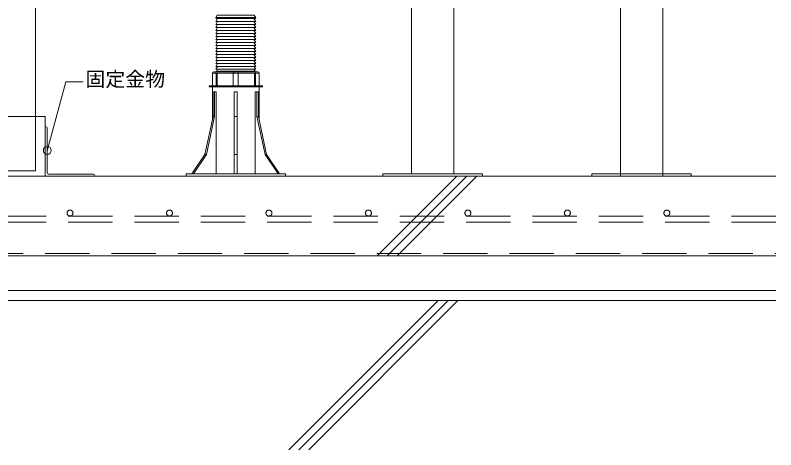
# Model space of a CAD drawing. Units: millimetres, scale not verified. Extents: x -1084 to 889, y -570 to 686.
# Drawn here: x 42 to 806, y -570 to -133 of the extents above; entities that cross this region are included whole.
import ezdxf
from ezdxf.enums import TextEntityAlignment as Align

# ---------------------------------------------------------------- set-up
doc = ezdxf.new("R2010")
doc.units = ezdxf.units.MM
doc.header["$LTSCALE"] = 7
doc.linetypes.add('USER2', pattern=[9.525, 6.35, -3.175])
for name, color, linetype, lineweight in [('0-2_HATCH', 9, 'Continuous', 18), ('0-3_KUTAI', 3, 'Continuous', 18), ('0-4_KANAMONO', 4, 'Continuous', 18), ('0-5_tensen', 7, 'USER2', 18), ('0-6_MOJI', 7, 'Continuous', 18), ('1-0', 7, 'Continuous', 18), ('1-1_00deck', 7, 'Continuous', 18), ('1-2_00oobiki', 5, 'Continuous', 18), ('1-7_本体', 4, 'Continuous', 9)]:
    doc.layers.add(name, color=color, linetype=linetype, lineweight=lineweight)
doc.styles.add('ＭＳ ゴシック', font='')
doc.styles.get('ＭＳ ゴシック').set_extended_font_data('MS Gothic')

# ---------------------------------------------------------------- blocks, each defined once
blk = doc.blocks.new('4')
at = {"layer": '0-4_KANAMONO'}
for p, q in [((-2, 4), (-2, 48)), ((0, 0), (0, 50)), ((0, 50), (0, 50)), ((-50, 0), (-50, 0)), ((-50, 0), (0, 0)), ((-48, 2), (-4, 2))]:
    blk.add_line(p, q, dxfattribs=at)
for centre, start, end in [((0, 48), 90, 180), ((-48, 0), 90, 180), ((-4, 4), 270, 0)]:
    blk.add_arc(centre, 2, start, end, dxfattribs=at)

msp = doc.modelspace()

# ---------------------------------------------------------------- linework, layer by layer
at = {"layer": '0-2_HATCH'}
for p, q in [((485.897, -294.658), (405.897, -374.658)), ((495.897, -294.658), (415.897, -374.658)), ((505.897, -294.658), (425.897, -374.658)), ((316.992, -569.658), (466.992, -419.658)), ((326.992, -569.658), (476.992, -419.658)), ((336.992, -569.658), (486.992, -419.658))]:
    msp.add_line(p, q, dxfattribs=at)
at = {"layer": '0-3_KUTAI'}
for p, q in [((806.494, -294.658), (-928.008, -294.658)), ((806.494, -374.658), (-928.008, -374.658)), ((806.494, -409.658), (-928.008, -409.658)), ((806.494, -419.658), (-928.008, -419.658))]:
    msp.add_line(p, q, dxfattribs=at)
at = {"layer": '0-3_KUTAI', "linetype": 'USER2'}
msp.add_line((-928.008, -372.158), (806.494, -372.158), dxfattribs=at)
at = {"layer": '0-4_KANAMONO'}
msp.add_lwpolyline([(12.165, -294.658), (72.165, -294.658), (72.165, -234.658), (12.165, -234.658)], close=True, dxfattribs=at)
at = {"layer": '0-5_tensen'}
msp.add_line((806.494, -340.658), (-928.008, -340.658), dxfattribs=at)
msp.add_lwpolyline([(806.494, -334.658), (-928.008, -334.658), (-928.008, -340.658)], dxfattribs=at)
for centre in [(96.992, -331.658), (196.992, -331.658), (296.992, -331.658), (396.992, -331.658), (496.992, -331.658), (596.992, -331.658), (696.992, -331.658)]:
    msp.add_circle(centre, 3, dxfattribs=at)
at = {"layer": '0-6_MOJI'}
for p, q in [((74.165, -269.072), (92.705, -199.883)), ((92.705, -199.883), (110.081, -199.883))]:
    msp.add_line(p, q, dxfattribs=at)
msp.add_circle((74.165, -268.658), 4, dxfattribs=at)
at = {"layer": '1-0', "color": 4}
for p, q in [((440.242, -292.358), (440.266, 171.441)), ((482.942, -292.358), (482.966, 171.441)), ((650.242, -293.958), (650.266, 169.841)), ((692.942, -293.958), (692.966, 169.841)), ((411.592, -292.358), (411.592, -294.658)), ((411.592, -294.658), (511.592, -294.658)), ((621.592, -292.358), (721.592, -292.358)), ((621.592, -292.358), (621.592, -294.658)), ((621.592, -294.658), (721.592, -294.658)), ((721.592, -292.358), (721.592, -294.658))]:
    msp.add_line(p, q, dxfattribs=at)
msp.add_lwpolyline([(411.592, -292.358), (511.592, -292.358), (511.592, -294.658)], dxfattribs=at)
at = {"layer": '1-1_00deck'}
msp.add_lwpolyline([(22.165, 528.316), (22.165, -289.072), (62.165, -289.072), (62.165, 528.316)], dxfattribs=at)
at = {"layer": '1-7_本体'}
for p, q in [((244.937, -132.749), (243.492, -135.158)), ((243.492, -135.158), (283.692, -135.158)), ((244.092, -135.158), (243.492, -136.158)), ((243.492, -136.158), (283.692, -136.158)), ((245.292, -136.158), (243.492, -139.158)), ((244.937, -132.749), (282.246, -132.749)), ((283.692, -139.158), (281.892, -136.158)), ((283.692, -135.158), (282.246, -132.749)), ((283.692, -136.158), (283.092, -135.158)), ((243.492, -139.158), (283.692, -139.158)), ((245.292, -139.158), (243.492, -142.158)), ((243.492, -142.158), (283.692, -142.158)), ((245.292, -142.158), (243.492, -145.158)), ((243.492, -145.158), (283.692, -145.158)), ((245.292, -145.158), (243.492, -148.158)), ((283.692, -142.158), (281.892, -139.158)), ((283.692, -145.158), (281.892, -142.158)), ((283.692, -148.158), (281.892, -145.158)), ((243.492, -148.158), (283.692, -148.158)), ((245.292, -148.158), (243.492, -151.158)), ((243.492, -151.158), (283.692, -151.158)), ((245.292, -151.158), (243.492, -154.158)), ((283.692, -151.158), (281.892, -148.158)), ((283.692, -154.158), (281.892, -151.158)), ((243.492, -154.158), (283.692, -154.158)), ((245.292, -154.158), (243.492, -157.158)), ((243.492, -157.158), (283.692, -157.158)), ((245.292, -157.158), (243.492, -160.158)), ((243.492, -160.158), (283.692, -160.158)), ((245.292, -160.158), (243.492, -163.158)), ((283.692, -157.158), (281.892, -154.158)), ((283.692, -160.158), (281.892, -157.158)), ((283.692, -163.158), (281.892, -160.158)), ((243.492, -163.158), (283.692, -163.158)), ((245.292, -163.158), (243.492, -166.158)), ((243.492, -166.158), (283.692, -166.158)), ((245.292, -166.158), (243.492, -169.158)), ((283.692, -166.158), (281.892, -163.158)), ((283.692, -169.158), (281.892, -166.158)), ((243.492, -169.158), (283.692, -169.158)), ((245.292, -169.158), (243.492, -172.158)), ((245.292, -172.158), (243.492, -175.158)), ((243.492, -172.158), (283.692, -172.158)), ((245.292, -175.158), (243.492, -178.158)), ((243.492, -175.158), (283.692, -175.158)), ((283.692, -172.158), (281.892, -169.158)), ((283.692, -175.158), (281.892, -172.158)), ((283.692, -178.158), (281.892, -175.158)), ((245.292, -178.158), (243.492, -181.158)), ((243.492, -178.158), (283.692, -178.158)), ((245.292, -181.158), (243.492, -184.158)), ((243.492, -181.158), (283.692, -181.158)), ((245.292, -181.158), (243.492, -184.158)), ((283.692, -181.158), (281.892, -178.158)), ((283.692, -184.158), (281.892, -181.158)), ((283.692, -184.158), (281.892, -181.158)), ((242.091, -189.658), (241.591, -189.658)), ((244.276, -189.658), (241.842, -189.658)), ((242.091, -189.658), (244.276, -189.658)), ((245.292, -184.158), (243.492, -187.158)), ((243.492, -184.158), (283.692, -184.158)), ((243.492, -187.158), (283.692, -187.158)), ((245.292, -187.158), (244.092, -189.158)), ((244.092, -189.158), (283.092, -189.158)), ((244.992, -189.654), (245.292, -189.154)), ((245.276, -189.658), (262.592, -189.658)), ((262.592, -189.658), (264.592, -189.658)), ((264.592, -189.658), (281.908, -189.658)), ((283.692, -187.158), (281.892, -184.158)), ((283.092, -189.158), (281.892, -187.158)), ((282.192, -189.658), (281.892, -189.158)), ((281.908, -189.658), (284.093, -189.658)), ((282.908, -189.658), (285.342, -189.658)), ((282.908, -189.658), (285.093, -189.658)), ((284.093, -189.658), (285.593, -189.658)), ((285.593, -189.658), (285.093, -189.658)), ((243.841, -191.158), (240.091, -191.158)), ((240.091, -191.158), (240.091, -203.658)), ((243.841, -191.158), (243.841, -203.658)), ((244.823, -191.158), (243.841, -191.158)), ((261.092, -191.158), (244.823, -191.158)), ((244.823, -191.158), (244.823, -203.658)), ((266.092, -191.158), (261.092, -191.158)), ((261.092, -191.158), (261.092, -203.658)), ((266.092, -191.158), (266.092, -203.658)), ((282.36, -191.158), (266.092, -191.158)), ((282.36, -191.158), (282.36, -203.658)), ((283.343, -191.158), (283.343, -203.658)), ((287.093, -203.658), (287.093, -191.158)), ((287.093, -203.658), (287.093, -191.158)), ((236.842, -203.658), (240.425, -203.658)), ((236.842, -203.658), (236.842, -204.658)), ((236.842, -204.658), (290.342, -204.658)), ((240.092, -204.658), (240.092, -237.908)), ((263.592, -203.658), (240.425, -203.658)), ((287.092, -237.908), (287.092, -204.658)), ((290.342, -204.658), (290.342, -203.658)), ((240.796, -209.658), (240.796, -234.658)), ((242.296, -209.658), (240.796, -209.658)), ((242.296, -209.658), (244.032, -209.658)), ((242.296, -234.658), (242.296, -209.658)), ((244.032, -209.658), (244.032, -292.158)), ((262.092, -209.658), (262.092, -234.658)), ((265.092, -209.658), (262.092, -209.658)), ((265.092, -234.658), (265.092, -209.658)), ((283.152, -209.658), (283.152, -292.158)), ((283.152, -209.658), (284.887, -209.658)), ((286.387, -209.658), (284.887, -209.658)), ((284.887, -209.658), (284.887, -234.658)), ((286.387, -234.658), (286.387, -209.658)), ((240.796, -234.658), (232.559, -272.658)), ((234.059, -272.658), (242.296, -234.658)), ((242.296, -234.658), (240.796, -234.658)), ((262.092, -234.658), (262.092, -272.658)), ((265.092, -234.658), (262.092, -234.658)), ((265.092, -272.658), (265.092, -234.658)), ((284.887, -234.658), (293.125, -272.658)), ((286.387, -234.658), (284.887, -234.658)), ((294.625, -272.658), (286.387, -234.658)), ((232.559, -272.658), (219.579, -292.158)), ((262.092, -272.658), (262.092, -292.158)), ((265.092, -272.658), (262.092, -272.658)), ((265.092, -292.158), (265.092, -272.658)), ((293.125, -272.658), (306.104, -292.158)), ((294.625, -272.658), (293.125, -272.658)), ((307.604, -292.158), (294.625, -272.658)), ((213.592, -292.158), (213.592, -294.658)), ((213.592, -292.158), (313.592, -292.158)), ((213.592, -294.658), (313.592, -294.658)), ((313.592, -294.658), (313.592, -292.158))]:
    msp.add_line(p, q, dxfattribs=at)
for points in [[(241.591, -189.658), (243.091, -189.658), (245.276, -189.658)], [(287.093, -191.158), (283.343, -191.158), (282.36, -191.158)], [(290.342, -203.658), (286.758, -203.658), (263.592, -203.658)], [(221.079, -292.158), (234.059, -272.658), (232.559, -272.658)]]:
    msp.add_lwpolyline(points, dxfattribs=at)
for centre, start, end in [((241.591, -191.158), 90, 180), ((241.591, -191.158), 90, 95.90178), ((262.592, -191.158), 90, 180), ((264.592, -191.158), 0, 90), ((285.593, -191.158), 0, 90), ((285.593, -191.158), 0, 90)]:
    msp.add_arc(centre, 1.5, start, end, dxfattribs=at)
for centre, ratio, start_param, end_param in [((243.091, -191.158), 0.5, 4.712389, 6.2831853), ((284.093, -191.158), 0.500025, 0, 1.5707963)]:
    msp.add_ellipse(centre, major_axis=(0, 1.5), ratio=ratio, start_param=start_param, end_param=end_param, dxfattribs=at)

# ---------------------------------------------------------------- block references
at = {"layer": '1-2_00oobiki', "xscale": -1}
msp.add_blockref('4', (72.165, -294.658), dxfattribs=at)

# ---------------------------------------------------------------- texts
at = {"layer": '0-6_MOJI', "style": 'ＭＳ ゴシック'}
msp.add_text('固定金物', height=14.66, dxfattribs=at).set_placement((112.565, -208.757), align=Align.BOTTOM_LEFT)

doc.saveas('drawing.dxf')
